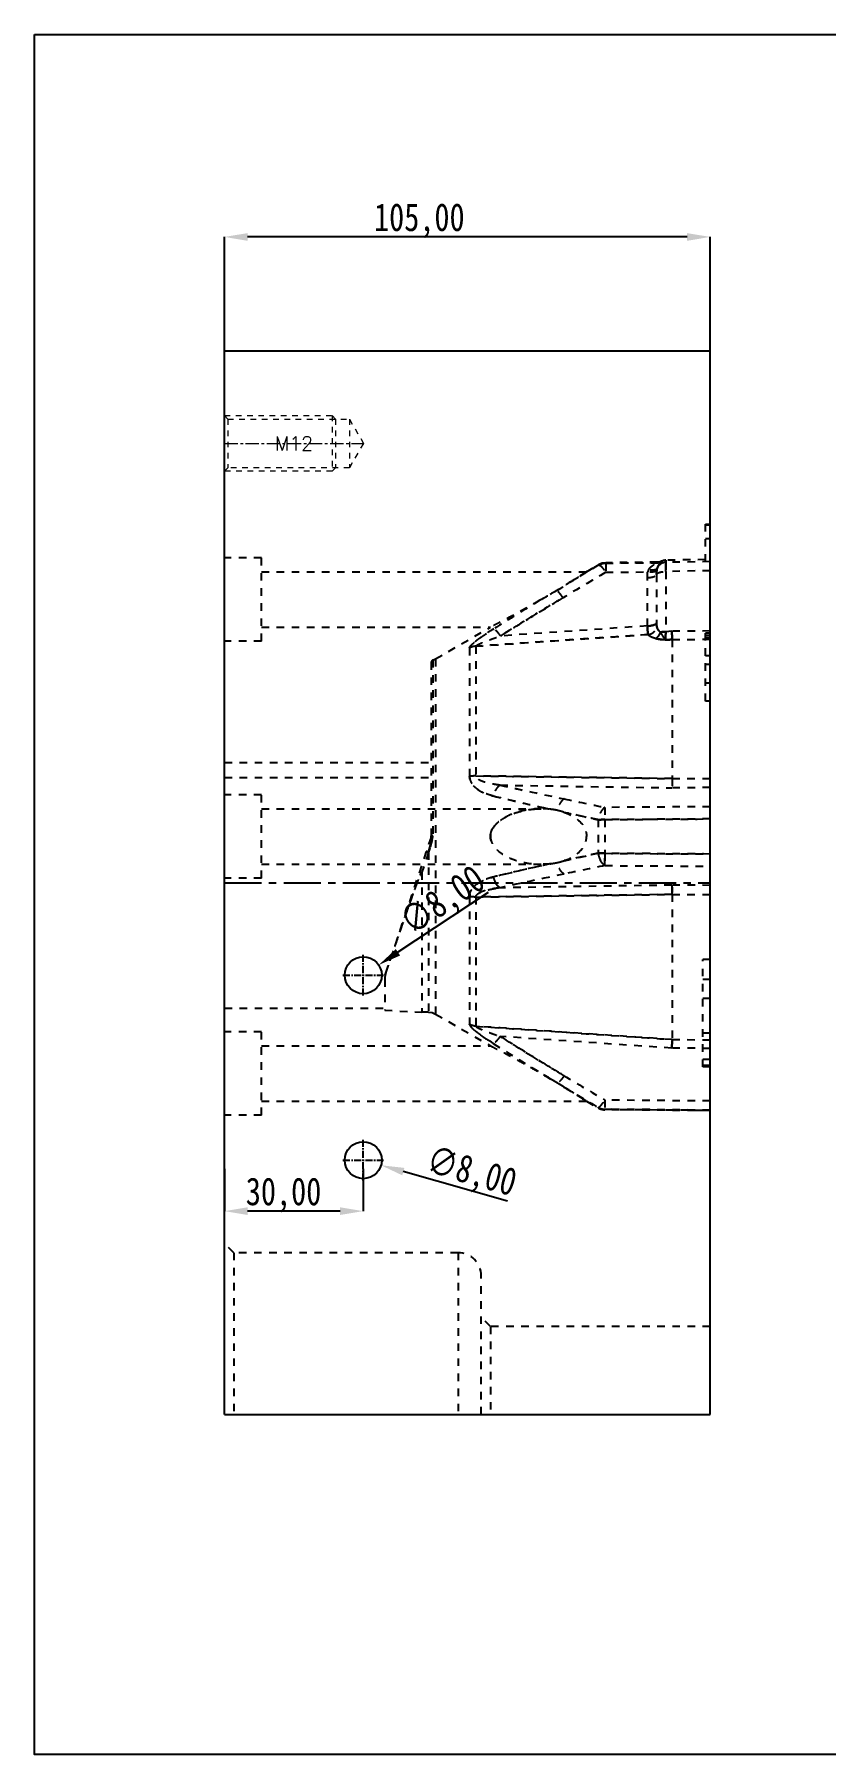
# Model space of a CAD drawing. Header units: millimetres. Extents: x 97 to 1722, y -6063 to 1553.
# Drawn here: x 640.7 to 811.7, y -5027.4 to -4655.5 of the extents above; entities that cross this region are included whole.
import ezdxf
from ezdxf.enums import TextEntityAlignment as Align

# ---------------------------------------------------------------- set-up
doc = ezdxf.new("R2010")
doc.units = ezdxf.units.MM
doc.header["$LTSCALE"] = 16.335
doc.header["$PDMODE"] = 3
doc.header["$PDSIZE"] = 0.3125
doc.linetypes.add('CENTER', pattern=[0.6, 0.375, -0.075, 0.075, -0.075])
doc.linetypes.add('HIDDEN', pattern=[0.2, 0.1, -0.1])
doc.layers.get('0').update_dxf_attribs({"linetype": 'CONTINUOUS'})
doc.layers.get('Defpoints').update_dxf_attribs({"linetype": 'CONTINUOUS'})
doc.layers.add('DEFAULT_2', color=8, linetype='HIDDEN')
doc.layers.add('screw', color=33, linetype='CONTINUOUS', lineweight=13)
doc.styles.get("Standard").update_dxf_attribs({"font": 'txt', "width": 0.8})
doc.styles.add('TXT', font='txt.shx', dxfattribs={"bigfont": 'gbcbig.shx'})
doc.dimstyles.new('mold', dxfattribs={"dimtxt": 6, "dimasz": 5, "dimexe": 0, "dimexo": 0, "dimgap": 0, "dimtad": 1, "dimzin": 1, "dimtxsty": 'Standard', "dimcen": 0, "dimclrd": 4, "dimclre": 4, "dimclrt": 6, "dimazin": 0, "dimtfac": 1, "dimtofl": 0, "dimtmove": 0, "dimatfit": 3, "dimfxl": 0, "dimarcsym": 0})

# ---------------------------------------------------------------- blocks, each defined once
blk = doc.blocks.new('*D324')
at = {"color": 4, "lineweight": -2}
for p, q in [((681.76, -4723.91), (681.76, -4699.26)), ((781.76, -4699.26), (686.76, -4699.26)), ((786.76, -4723.91), (786.76, -4699.26))]:
    blk.add_line(p, q, dxfattribs=at)
at = {"color": 4}
for points in [[(686.76, -4698.43), (686.76, -4700.1), (681.76, -4699.26)], [(781.76, -4698.43), (781.76, -4700.1), (786.76, -4699.26)]]:
    blk.add_solid(points, dxfattribs=at)
at = {"layer": 'Defpoints', "color": 0}
for p in [(681.76, -4699.26), (681.76, -4723.91), (786.76, -4723.91)]:
    blk.add_point(p, dxfattribs=at)
at = {"color": 6, "insert": (723.88, -4695.76), "char_height": 6, "attachment_point": 5}
blk.add_mtext('105,00', dxfattribs=at)
blk = doc.blocks.new('*D364')
at = {"color": 4, "lineweight": -2}
blk.add_line((742.92, -4907.78), (720.42, -4901.37), dxfattribs=at)
at = {"color": 4}
blk.add_solid([(720.65, -4900.57), (720.19, -4902.17), (715.61, -4900)], dxfattribs=at)
at = {"layer": 'Defpoints', "color": 0}
for p in [(707.92, -4897.81), (715.61, -4900)]:
    blk.add_point(p, dxfattribs=at)
at = {"color": 6, "insert": (735.04, -4901.89), "char_height": 6, "attachment_point": 5, "rotation": 344.1058}
blk.add_mtext('∅8,00', dxfattribs=at)
blk = doc.blocks.new('*D365')
at = {"color": 4, "lineweight": -2}
blk.add_line((738.8, -4841.05), (719.27, -4853.95), dxfattribs=at)
at = {"color": 4}
blk.add_solid([(718.81, -4853.25), (719.73, -4854.64), (715.1, -4856.7)], dxfattribs=at)
at = {"layer": 'Defpoints', "color": 0}
for p in [(715.1, -4856.7), (708.43, -4861.11)]:
    blk.add_point(p, dxfattribs=at)
at = {"color": 6, "insert": (729.2, -4843.2), "char_height": 6, "attachment_point": 5, "rotation": 33.438}
blk.add_mtext('∅8,00', dxfattribs=at)
blk = doc.blocks.new('*D366')
at = {"color": 4, "lineweight": -2}
for p, q in [((681.76, -4900.77), (681.76, -4909.92)), ((711.76, -4900.77), (711.76, -4909.92)), ((706.76, -4909.92), (686.76, -4909.92))]:
    blk.add_line(p, q, dxfattribs=at)
at = {"color": 4}
for points in [[(686.76, -4909.09), (686.76, -4910.75), (681.76, -4909.92)], [(706.76, -4909.09), (706.76, -4910.75), (711.76, -4909.92)]]:
    blk.add_solid(points, dxfattribs=at)
at = {"layer": 'Defpoints', "color": 0}
for p in [(681.76, -4900.77), (711.76, -4900.77), (681.76, -4909.92)]:
    blk.add_point(p, dxfattribs=at)
at = {"color": 6, "insert": (694.53, -4906.42), "char_height": 6, "attachment_point": 5}
blk.add_mtext('30,00', dxfattribs=at)

msp = doc.modelspace()

# ---------------------------------------------------------------- linework, layer by layer
at = {"color": 7, "linetype": 'Continuous'}
for p, q in [((681.764, -4953.905), (681.764, -4723.905)), ((681.764, -4723.905), (786.764, -4723.905)), ((786.764, -4953.905), (786.764, -4723.905)), ((681.764, -4953.905), (786.764, -4953.905))]:
    msp.add_line(p, q, dxfattribs=at)
at = {"color": 1, "linetype": 'CENTER', "ltscale": 1.306152}
msp.add_line((681.764, -4838.905), (786.764, -4838.905), dxfattribs=at)
at = {"color": 1, "linetype": 'CENTER', "ltscale": 0.248791}
for p, q in [((711.764, -4863.305), (711.764, -4854.505)), ((707.364, -4858.905), (716.164, -4858.905)), ((711.764, -4903.305), (711.764, -4894.505)), ((707.364, -4898.905), (716.164, -4898.905))]:
    msp.add_line(p, q, dxfattribs=at)
msp.add_lwpolyline([(640.665, -4655.465), (1079.455, -4655.465), (1079.455, -5027.438), (640.665, -5027.438)], close=True)
for centre in [(711.764, -4858.905), (711.764, -4898.905)]:
    msp.add_circle(centre, 4)
at = {"layer": 'DEFAULT_2', "color": 8, "linetype": 'HIDDEN'}
for p, q in [((785.764, -4769.492), (785.764, -4761.4)), ((785.764, -4761.4), (786.764, -4761.4)), ((786.764, -4761.562), (785.764, -4761.562)), ((786.764, -4764.555), (785.764, -4764.555)), ((689.764, -4768.65), (681.764, -4768.65)), ((689.764, -4786.65), (689.764, -4768.65)), ((689.764, -4771.65), (760.042, -4771.65)), ((760.042, -4771.65), (762.708, -4770.111)), ((762.708, -4770.111), (762.708, -4770.197)), ((775.38, -4769.609), (764.189, -4769.707)), ((764.189, -4769.707), (764.19, -4769.794)), ((775.38, -4769.7), (764.19, -4769.794)), ((764.19, -4769.794), (775.38, -4769.7)), ((764.19, -4771.773), (773.26, -4771.697)), ((775.182, -4772.258), (775.182, -4782.721)), ((775.38, -4769.609), (775.38, -4769.7)), ((776.276, -4769.39), (776.276, -4769.481)), ((785.764, -4769.02), (777.154, -4769.171)), ((777.154, -4769.171), (777.154, -4769.645)), ((786.764, -4769.475), (777.154, -4769.645)), ((786.764, -4771.439), (777.172, -4771.604)), ((777.172, -4771.604), (777.172, -4784.62)), ((773.192, -4783.374), (773.192, -4772.911)), ((773.192, -4783.374), (741.448, -4785.54)), ((689.764, -4786.65), (681.764, -4786.65)), ((689.764, -4783.65), (739.258, -4783.65)), ((727.372, -4790.512), (739.258, -4783.65)), ((736.086, -4787.764), (773.34, -4785.241)), ((778.479, -4784.526), (777.172, -4784.62)), ((786.764, -4784.47), (778.479, -4784.526)), ((778.558, -4786.307), (786.764, -4786.252)), ((778.558, -4786.308), (778.558, -4816.383)), ((785.764, -4799.623), (785.764, -4784.913)), ((786.764, -4784.913), (785.764, -4784.913)), ((786.764, -4785.474), (785.764, -4785.474)), ((786.764, -4785.955), (785.764, -4785.955)), ((726.809, -4790.764), (727.372, -4790.512)), ((726.809, -4790.764), (726.809, -4828.74)), ((727.372, -4790.512), (727.372, -4867.298)), ((734.763, -4788.145), (734.763, -4815.928)), ((736.086, -4787.764), (736.086, -4815.806)), ((786.764, -4789.829), (785.764, -4789.836)), ((726.464, -4791.242), (726.464, -4828.742)), ((786.764, -4791.696), (785.764, -4791.696)), ((786.764, -4795.743), (785.764, -4795.743)), ((786.764, -4799.617), (785.764, -4799.623)), ((681.764, -4812.879), (726.464, -4812.879)), ((681.764, -4816.165), (726.464, -4816.165)), ((778.558, -4816.384), (786.764, -4816.332)), ((689.764, -4819.905), (681.764, -4819.905)), ((689.764, -4837.905), (689.764, -4819.905)), ((741.353, -4817.81), (778.479, -4818.392)), ((786.764, -4818.336), (778.479, -4818.392)), ((689.764, -4822.905), (750.256, -4822.905)), ((752.291, -4823.026), (750.256, -4822.905)), ((786.764, -4822.472), (764.014, -4822.614)), ((762.532, -4825.286), (762.532, -4832.524)), ((764.014, -4825.262), (764.014, -4832.548)), ((726.412, -4829.06), (716.673, -4858.214)), ((725.865, -4832.329), (726.645, -4829.567)), ((726.127, -4831.401), (725.883, -4832.264)), ((726.645, -4829.567), (726.127, -4831.401)), ((726.645, -4829.567), (726.742, -4829.223)), ((689.764, -4834.905), (750.256, -4834.905)), ((725.865, -4832.329), (724.445, -4836.635)), ((725.883, -4832.264), (725.865, -4832.329)), ((725.865, -4832.329), (725.865, -4866.894)), ((752.291, -4834.784), (750.256, -4834.905)), ((764.014, -4835.196), (786.764, -4835.338)), ((689.764, -4837.905), (681.764, -4837.905)), ((724.445, -4836.635), (724.445, -4866.894)), ((734.763, -4841.882), (734.763, -4869.543)), ((736.086, -4842.004), (736.086, -4869.923)), ((778.479, -4839.418), (741.353, -4840)), ((786.764, -4839.474), (778.479, -4839.418)), ((778.558, -4841.426), (778.558, -4872.811)), ((778.558, -4841.426), (786.764, -4841.478)), ((785.164, -4878.738), (785.164, -4855.492)), ((786.764, -4855.501), (785.164, -4855.492)), ((716.414, -4859.806), (716.414, -4866.473)), ((716.502, -4858.867), (716.713, -4858.247)), ((786.764, -4859.805), (785.164, -4859.805)), ((786.764, -4863.951), (785.164, -4863.951)), ((681.764, -4866.066), (716.414, -4866.066)), ((716.414, -4866.473), (724.445, -4866.894)), ((725.865, -4866.894), (724.445, -4866.894)), ((725.865, -4866.894), (726.645, -4866.997)), ((726.645, -4866.997), (727.372, -4867.298)), ((727.372, -4867.298), (739.258, -4874.16)), ((689.764, -4871.16), (681.764, -4871.16)), ((689.764, -4889.16), (689.764, -4871.16)), ((778.479, -4874.678), (741.353, -4872.133)), ((778.558, -4872.81), (786.764, -4872.87)), ((786.764, -4871.457), (785.164, -4871.445)), ((689.764, -4874.16), (739.258, -4874.16)), ((786.764, -4874.738), (778.479, -4874.678)), ((786.764, -4877.152), (785.164, -4877.152)), ((786.764, -4878.445), (785.164, -4878.445)), ((786.764, -4878.739), (785.164, -4878.739)), ((689.764, -4886.16), (760.042, -4886.16)), ((760.042, -4886.16), (762.532, -4887.598)), ((762.532, -4887.486), (762.532, -4887.598)), ((786.764, -4886.101), (764.014, -4885.911)), ((689.764, -4889.16), (681.764, -4889.16)), ((764.014, -4887.889), (764.014, -4888.001)), ((764.014, -4887.889), (786.764, -4888.079)), ((786.764, -4888.079), (764.014, -4887.889)), ((786.764, -4888.2), (764.014, -4888.001)), ((683.764, -4918.905), (681.764, -4916.905)), ((683.764, -4918.905), (683.764, -4953.905)), ((732.264, -4918.905), (683.764, -4918.905)), ((732.264, -4918.905), (732.264, -4953.905)), ((737.264, -4953.905), (737.264, -4923.905)), ((739.264, -4934.875), (737.264, -4932.875)), ((739.264, -4934.875), (739.264, -4953.905)), ((786.764, -4934.875), (739.264, -4934.875))]:
    msp.add_line(p, q, dxfattribs=at)
for points in [[(764.189, -4769.707), (763.383, -4769.824), (762.708, -4770.111)], [(776.276, -4769.39), (775.839, -4769.552), (775.38, -4769.609)]]:
    msp.add_lwpolyline(points, dxfattribs=at)
for centre, radius, start, end in [((1418.514, -5882.673), 1289.278, 120.498256, 120.976209), ((1419.009, -5883.503), 1290.245, 120.498485, 120.976034), ((1437.135, -5913.532), 1327.429, 120.535341, 120.824516), ((1442.497, -5922.658), 1338.013, 120.534569, 120.820988), ((777.189, -4771.18), 2.01, 91, 117.03242), ((1117.997, -5383.87), 709.046, 121.268895, 122.218728), ((1118.047, -5383.868), 709.07, 121.275195, 122.222202), ((813.112, -4886.821), 125.972, 119.93097, 120.10133), ((814.142, -4888.603), 128.03, 119.93244, 120.08461), ((726.966, -4791.242), 0.502, 108.24759, 180), ((1105.588, -3281.328), 1581.675, 256.631043, 257.020006), ((1081.14, -3378.536), 1481.449, 256.681656, 257.174776), ((1058.748, -3373.095), 1479.169, 257.609308, 258.157391), ((1026.983, -3521.055), 1327.84, 257.578074, 258.188621), ((938.132, -4006.959), 836.973, 257.033204, 257.162809), ((750.475, -4838.137), 15.22, 77.68256, 83.59762), ((750.49, -4838.056), 15.138, 77.67244, 83.16546), ((750.92, -4836.085), 13.121, 71.19684, 77.66871), ((750.926, -4836.06), 13.095, 70.93077, 77.67213), ((1241.63, -2502.09), 2369.166, 258.151621, 258.369636), ((1214.995, -2630.265), 2238.254, 258.145246, 258.376013), ((725.459, -4828.742), 1.005, 341.52726, 0), ((725.038, -4828.743), 1.77, 344.25862, 354.74872), ((725.067, -4828.75), 1.741, 344.21735, 346.79922), ((725.011, -4828.74), 1.798, 354.72553, 0.00093), ((1052.553, -6150.242), 1349.303, 102.862837, 103.399258), ((1114.139, -6420.722), 1626.694, 102.92349, 103.301681), ((950.139, -5706.355), 893.744, 102.789492, 102.918537), ((750.475, -4819.675), 15.218, 276.40902, 282.32195), ((750.49, -4819.753), 15.139, 276.8333, 282.32987), ((750.929, -4821.762), 13.083, 282.33138, 289.07609), ((750.919, -4821.724), 13.122, 282.33612, 288.78033), ((1228.438, -7092.231), 2304.322, 101.627327, 101.851449), ((1215.186, -7028.464), 2239.192, 101.624032, 101.854673), ((1058.76, -6284.771), 1479.227, 101.842579, 102.390683), ((1026.985, -6136.762), 1327.847, 101.811337, 102.42193), ((721.439, -4859.806), 5.025, 161.52719, 180), ((1125.793, -4264.404), 721.203, 237.64875, 238.809525), ((1122.724, -4269.483), 715.27, 237.638798, 238.796732), ((629.627, -5087.671), 240.026, 59.26592, 59.83003), ((629.697, -5087.553), 239.889, 59.30291, 59.83016), ((609.288, -5121.955), 279.888, 58.93302, 59.30567), ((625.913, -5094.177), 247.516, 58.91125, 59.2966), ((616.425, -5109.174), 265.258, 58.4539, 58.82876), ((642.823, -5065.84), 214.517, 58.42438, 58.87078), ((1402.158, -3806.751), 1255.83, 238.988892, 239.381113), ((1395.489, -3817.175), 1241.354, 238.948438, 239.422784), ((1395.461, -3817.221), 1241.3, 238.948428, 239.422794), ((1404.629, -3802.443), 1260.796, 238.996446, 239.384208), ((764.04, -4884.987), 3.015, 240, 269.5), ((732.264, -4923.905), 5, 0, 90)]:
    msp.add_arc(centre, radius, start, end, dxfattribs=at)
for points, knots in [([(756.946, -4773.615), (757.644, -4773.18), (758.583, -4772.588), (759.611, -4771.926), (759.948, -4771.712), (760.042, -4771.65)], [0, 0, 0, 0, 0.6731519, 0.9080642, 1, 1, 1, 1]), ([(760.042, -4771.65), (760.135, -4771.589), (759.384, -4772.076), (759.068, -4772.274), (757.979, -4772.969), (757.326, -4773.378), (756.956, -4773.61)], [0, 0, 0, 0, 0.0918592, 0.3266892, 0.641871, 1, 1, 1, 1]), ([(762.708, -4770.197), (762.74, -4770.189), (762.825, -4770.205), (763.027, -4770.327), (763.336, -4770.631), (763.749, -4771.135), (764.037, -4771.544), (764.19, -4771.773)], [0, 0, 0, 0, 0.0442066, 0.110851, 0.3213644, 0.6259869, 1, 1, 1, 1]), ([(764.19, -4769.794), (764.183, -4769.852), (764.188, -4770.048), (764.182, -4770.451), (764.186, -4771.052), (764.188, -4771.516), (764.19, -4771.773)], [0, 0, 0, 0, 0.0880808, 0.2973597, 0.6101521, 1, 1, 1, 1]), ([(773.192, -4772.911), (773.19, -4772.708), (773.199, -4772.303), (773.228, -4771.897), (773.26, -4771.697)], [0, 0, 0, 0, 0.4998845, 1, 1, 1, 1]), ([(773.192, -4772.911), (773.431, -4772.91), (773.895, -4772.881), (774.443, -4772.773), (774.811, -4772.629), (775.039, -4772.5), (775.168, -4772.355), (775.182, -4772.258)], [0, 0, 0, 0, 0.3275016, 0.6363454, 0.7632123, 0.8654417, 1, 1, 1, 1]), ([(773.462, -4771.207), (773.44, -4771.244), (773.354, -4771.399), (773.293, -4771.568), (773.26, -4771.697)], [0, 0, 0, 0, 0.2455202, 1, 1, 1, 1]), ([(773.462, -4771.207), (773.44, -4771.244), (773.354, -4771.4), (773.293, -4771.568), (773.26, -4771.697)], [0, 0, 0, 0, 0.245524, 1, 1, 1, 1]), ([(775.216, -4771.36), (775.18, -4771.449), (774.955, -4771.61), (774.513, -4771.724), (773.919, -4771.755), (773.484, -4771.726), (773.26, -4771.697)], [0, 0, 0, 0, 0.140412, 0.3659688, 0.6703446, 1, 1, 1, 1]), ([(775.216, -4771.36), (775.181, -4771.448), (774.96, -4771.608), (774.519, -4771.722), (773.923, -4771.758), (773.486, -4771.726), (773.26, -4771.697)], [0, 0, 0, 0, 0.1379968, 0.361903, 0.6680542, 1, 1, 1, 1]), ([(773.462, -4771.207), (773.531, -4771.091), (773.688, -4770.873), (773.963, -4770.588), (774.257, -4770.345), (774.556, -4770.141), (774.804, -4769.999), (774.989, -4769.902), (775.112, -4769.842), (775.214, -4769.791), (775.301, -4769.752), (775.345, -4769.723), (775.381, -4769.709), (775.38, -4769.7)], [0, 0, 0, 0, 0.1639907, 0.3239589, 0.4784991, 0.6258437, 0.762451, 0.8240542, 0.8794361, 0.9270584, 0.9646172, 0.9896423, 1, 1, 1, 1]), ([(775.316, -4770.916), (775.204, -4771.147), (774.807, -4771.299), (774.369, -4771.328), (773.967, -4771.313), (773.663, -4771.26), (773.462, -4771.207)], [0, 0, 0, 0, 0.3910305, 0.5308736, 0.6830215, 1, 1, 1, 1]), ([(775.316, -4770.916), (775.205, -4771.145), (774.813, -4771.297), (774.377, -4771.328), (773.972, -4771.314), (773.665, -4771.26), (773.462, -4771.207)], [0, 0, 0, 0, 0.3868926, 0.5266725, 0.6794959, 1, 1, 1, 1]), ([(775.216, -4771.36), (775.208, -4771.424), (775.181, -4771.722), (775.182, -4772.023), (775.182, -4772.258)], [0, 0, 0, 0, 0.2153403, 1, 1, 1, 1]), ([(775.182, -4772.258), (775.182, -4772.172), (775.183, -4771.873), (775.188, -4771.572), (775.216, -4771.36)], [0, 0, 0, 0, 0.2861811, 1, 1, 1, 1]), ([(775.182, -4772.258), (775.197, -4772.156), (775.333, -4772.01), (775.56, -4771.883), (775.916, -4771.745), (776.46, -4771.635), (776.924, -4771.605), (777.172, -4771.604)], [0, 0, 0, 0, 0.1409253, 0.2416109, 0.3635181, 0.6603385, 1, 1, 1, 1]), ([(775.216, -4771.36), (775.221, -4771.32), (775.244, -4771.17), (775.28, -4771.021), (775.316, -4770.916)], [0, 0, 0, 0, 0.2673306, 1, 1, 1, 1]), ([(775.316, -4770.916), (775.304, -4770.95), (775.259, -4771.095), (775.231, -4771.245), (775.216, -4771.36)], [0, 0, 0, 0, 0.2345186, 1, 1, 1, 1]), ([(776.276, -4769.481), (776.271, -4769.5), (776.232, -4769.547), (776.152, -4769.627), (776.033, -4769.742), (775.83, -4769.963), (775.553, -4770.341), (775.385, -4770.705), (775.316, -4770.916)], [0, 0, 0, 0, 0.034249, 0.1002526, 0.1975604, 0.3180463, 0.6170951, 1, 1, 1, 1]), ([(775.316, -4770.916), (775.352, -4770.805), (775.435, -4770.597), (775.584, -4770.318), (775.74, -4770.086), (775.893, -4769.895), (776.033, -4769.743), (776.138, -4769.638), (776.208, -4769.571), (776.246, -4769.532), (776.269, -4769.507), (776.28, -4769.486), (776.276, -4769.481)], [0, 0, 0, 0, 0.2017327, 0.3823391, 0.542446, 0.6822182, 0.8011773, 0.8975242, 0.9363424, 0.9679057, 0.9896455, 1, 1, 1, 1]), ([(777.154, -4769.645), (776.764, -4769.651), (775.972, -4769.9), (775.458, -4770.554), (775.316, -4770.916)], [0, 0, 0, 0, 0.501, 1, 1, 1, 1]), ([(777.172, -4771.604), (777.167, -4771.163), (777.162, -4770.51), (777.153, -4769.856), (777.154, -4769.645)], [0, 0, 0, 0, 0.6759185, 1, 1, 1, 1]), ([(777.154, -4769.645), (777.153, -4769.856), (777.162, -4770.51), (777.167, -4771.163), (777.172, -4771.604)], [0, 0, 0, 0, 0.3240815, 1, 1, 1, 1]), ([(750.258, -4777.65), (750.536, -4777.49), (751.646, -4776.855), (752.757, -4776.22), (753.578, -4775.728)], [0, 0, 0, 0, 0.2510801, 1, 1, 1, 1]), ([(753.579, -4775.728), (753.307, -4775.891), (752.205, -4776.541), (751.091, -4777.17), (750.258, -4777.65)], [0, 0, 0, 0, 0.2484023, 1, 1, 1, 1]), ([(753.578, -4775.728), (754.159, -4775.38), (755.287, -4774.683), (756.397, -4773.959), (756.946, -4773.615)], [0, 0, 0, 0, 0.5110473, 1, 1, 1, 1]), ([(754.945, -4777.27), (754.819, -4777.083), (754.57, -4776.734), (754.203, -4776.274), (753.881, -4775.939), (753.673, -4775.77), (753.578, -4775.728)], [0, 0, 0, 0, 0.3264288, 0.6201661, 0.8498368, 1, 1, 1, 1]), ([(756.956, -4773.61), (756.405, -4773.954), (755.292, -4774.68), (754.162, -4775.379), (753.579, -4775.728)], [0, 0, 0, 0, 0.4888939, 1, 1, 1, 1]), ([(754.946, -4777.269), (754.819, -4777.082), (754.569, -4776.732), (754.202, -4776.271), (753.88, -4775.937), (753.673, -4775.77), (753.579, -4775.728)], [0, 0, 0, 0, 0.3280392, 0.6220247, 0.8508399, 1, 1, 1, 1]), ([(749.963, -4777.82), (748.915, -4778.428), (747.341, -4779.323), (745.258, -4780.477), (743.715, -4781.315), (742.321, -4782.062), (740.796, -4782.857), (740.316, -4783.112), (739.094, -4783.732), (739.259, -4783.65)], [0, 0, 0, 0, 0.2982275, 0.4447815, 0.5879033, 0.7251936, 0.8516803, 0.9546477, 1, 1, 1, 1]), ([(754.946, -4777.269), (753.815, -4777.949), (749.296, -4780.674), (744.799, -4783.436), (741.448, -4785.54)], [0, 0, 0, 0, 0.2501601, 1, 1, 1, 1]), ([(741.449, -4785.541), (742.565, -4784.84), (747.043, -4782.049), (751.552, -4779.308), (754.946, -4777.27)], [0, 0, 0, 0, 0.2498238, 1, 1, 1, 1]), ([(773.192, -4783.374), (773.431, -4783.373), (773.895, -4783.344), (774.443, -4783.236), (774.811, -4783.092), (775.039, -4782.963), (775.168, -4782.818), (775.182, -4782.721)], [0, 0, 0, 0, 0.3274997, 0.6363433, 0.7632106, 0.8654406, 1, 1, 1, 1]), ([(775.182, -4782.721), (775.168, -4782.818), (775.039, -4782.963), (774.811, -4783.092), (774.443, -4783.236), (773.895, -4783.344), (773.431, -4783.373), (773.192, -4783.374)], [0, 0, 0, 0, 0.134564, 0.2367961, 0.3636643, 0.6725053, 1, 1, 1, 1]), ([(773.192, -4783.374), (773.211, -4783.768), (773.238, -4784.301), (773.289, -4784.923), (773.32, -4785.152), (773.34, -4785.241)], [0, 0, 0, 0, 0.6303836, 0.8543389, 1, 1, 1, 1]), ([(773.34, -4785.241), (773.32, -4785.152), (773.289, -4784.923), (773.239, -4784.301), (773.211, -4783.768), (773.192, -4783.374)], [0, 0, 0, 0, 0.1456643, 0.3695835, 1, 1, 1, 1]), ([(773.34, -4785.242), (773.569, -4785.22), (774.032, -4785.089), (774.639, -4784.689), (775.049, -4784.095), (775.183, -4783.639), (775.203, -4783.416)], [0, 0, 0, 0, 0.2454419, 0.5040572, 0.7601924, 1, 1, 1, 1]), ([(773.34, -4785.242), (773.572, -4785.22), (774.04, -4785.085), (774.826, -4784.564), (775.162, -4783.868), (775.203, -4783.416)], [0, 0, 0, 0, 0.250307, 0.5120272, 1, 1, 1, 1]), ([(775.203, -4783.416), (775.189, -4783.322), (775.184, -4783.089), (775.182, -4782.857), (775.182, -4782.721)], [0, 0, 0, 0, 0.4100731, 1, 1, 1, 1]), ([(775.182, -4782.721), (775.182, -4782.857), (775.184, -4783.089), (775.189, -4783.322), (775.203, -4783.416)], [0, 0, 0, 0, 0.5899401, 1, 1, 1, 1]), ([(776.007, -4784.752), (775.786, -4784.59), (775.423, -4784.18), (775.244, -4783.668), (775.203, -4783.416)], [0, 0, 0, 0, 0.516848, 1, 1, 1, 1]), ([(775.203, -4783.416), (775.244, -4783.668), (775.424, -4784.18), (775.786, -4784.59), (776.007, -4784.752)], [0, 0, 0, 0, 0.4831507, 1, 1, 1, 1]), ([(734.763, -4788.145), (734.752, -4788.088), (734.808, -4787.943), (734.94, -4787.744), (735.136, -4787.511), (735.48, -4787.167), (736.004, -4786.725), (736.705, -4786.189), (737.471, -4785.643), (738.559, -4784.904), (739.399, -4784.364), (739.967, -4784.004)], [0, 0, 0, 0, 0.026124, 0.0635533, 0.1086779, 0.1607599, 0.2808422, 0.4137696, 0.5544966, 0.7000878, 1, 1, 1, 1]), ([(739.967, -4784.004), (739.399, -4784.364), (738.559, -4784.904), (737.471, -4785.643), (736.705, -4786.189), (736.003, -4786.725), (735.48, -4787.168), (735.135, -4787.512), (734.94, -4787.743), (734.808, -4787.944), (734.756, -4788.086), (734.763, -4788.145)], [0, 0, 0, 0, 0.2999481, 0.4455571, 0.5862993, 0.7192355, 0.8393251, 0.891532, 0.9366345, 0.9736406, 1, 1, 1, 1]), ([(736.086, -4787.765), (736.09, -4787.728), (736.17, -4787.647), (736.321, -4787.542), (736.548, -4787.416), (736.933, -4787.226), (737.491, -4786.986), (738.216, -4786.7), (738.99, -4786.409), (739.793, -4786.118), (740.615, -4785.828), (741.169, -4785.636), (741.449, -4785.54)], [0, 0, 0, 0, 0.0192226, 0.0524374, 0.0975631, 0.1512776, 0.2738073, 0.4094111, 0.5518222, 0.6985669, 0.8482555, 1, 1, 1, 1]), ([(741.449, -4785.541), (741.306, -4785.339), (741.027, -4784.967), (740.622, -4784.493), (740.308, -4784.191), (740.095, -4784.049), (740.006, -4784.011), (739.967, -4784.004)], [0, 0, 0, 0, 0.3435476, 0.6451748, 0.8676302, 0.9450612, 1, 1, 1, 1]), ([(774.947, -4786.087), (774.74, -4786.037), (774.368, -4785.935), (773.891, -4785.729), (773.544, -4785.511), (773.393, -4785.327), (773.34, -4785.242)], [0, 0, 0, 0, 0.3433834, 0.6222444, 0.8381685, 1, 1, 1, 1]), ([(774.947, -4786.087), (774.74, -4786.039), (774.367, -4785.933), (773.804, -4785.695), (773.455, -4785.442), (773.34, -4785.242)], [0, 0, 0, 0, 0.3443807, 0.6248523, 1, 1, 1, 1]), ([(774.947, -4786.087), (775.061, -4786.037), (775.553, -4785.721), (775.864, -4785.181), (776.007, -4784.752)], [0, 0, 0, 0, 0.2158829, 1, 1, 1, 1]), ([(776.007, -4784.752), (775.956, -4784.903), (775.734, -4785.43), (775.329, -4785.921), (774.947, -4786.087)], [0, 0, 0, 0, 0.2773865, 1, 1, 1, 1]), ([(774.947, -4786.087), (775.123, -4786.127), (775.824, -4786.266), (776.535, -4786.353), (777.067, -4786.414)], [0, 0, 0, 0, 0.2521559, 1, 1, 1, 1]), ([(777.066, -4786.415), (776.88, -4786.394), (776.17, -4786.309), (775.461, -4786.204), (774.947, -4786.087)], [0, 0, 0, 0, 0.2619432, 1, 1, 1, 1]), ([(776.007, -4784.752), (776.094, -4784.73), (776.478, -4784.652), (776.87, -4784.621), (777.172, -4784.62)], [0, 0, 0, 0, 0.2297521, 1, 1, 1, 1]), ([(777.172, -4784.62), (777.069, -4784.62), (776.678, -4784.633), (776.287, -4784.682), (776.007, -4784.752)], [0, 0, 0, 0, 0.262566, 1, 1, 1, 1]), ([(776.007, -4784.752), (776.099, -4784.923), (776.295, -4785.244), (776.632, -4785.807), (776.872, -4786.209), (777.066, -4786.415)], [0, 0, 0, 0, 0.2966531, 0.5704099, 1, 1, 1, 1]), ([(777.172, -4784.62), (777.152, -4784.982), (777.119, -4785.58), (777.087, -4786.179), (777.066, -4786.415)], [0, 0, 0, 0, 0.6052489, 1, 1, 1, 1]), ([(777.067, -4786.414), (777.074, -4786.315), (777.114, -4785.717), (777.146, -4785.119), (777.172, -4784.62)], [0, 0, 0, 0, 0.166236, 1, 1, 1, 1]), ([(778.558, -4786.307), (778.548, -4786.074), (778.517, -4785.48), (778.494, -4784.886), (778.479, -4784.526)], [0, 0, 0, 0, 0.3936953, 1, 1, 1, 1]), ([(778.479, -4784.526), (778.487, -4784.718), (778.512, -4785.312), (778.537, -4785.906), (778.558, -4786.308)], [0, 0, 0, 0, 0.3235122, 1, 1, 1, 1]), ([(736.086, -4787.764), (735.974, -4787.771), (735.516, -4787.824), (735.068, -4787.977), (734.763, -4788.145)], [0, 0, 0, 0, 0.2439519, 1, 1, 1, 1]), ([(736.086, -4787.764), (735.974, -4787.771), (735.516, -4787.824), (735.068, -4787.977), (734.763, -4788.145)], [0, 0, 0, 0, 0.2439521, 1, 1, 1, 1]), ([(734.763, -4815.928), (734.746, -4816.244), (734.886, -4816.868), (735.323, -4817.678), (735.94, -4818.328), (736.875, -4819.028), (738.191, -4819.671), (739.308, -4819.999), (739.872, -4820.142)], [0, 0, 0, 0, 0.1339583, 0.2616513, 0.3860748, 0.5091214, 0.7541701, 1, 1, 1, 1]), ([(739.872, -4820.142), (739.307, -4820), (738.191, -4819.671), (736.875, -4819.028), (735.938, -4818.328), (735.325, -4817.677), (734.877, -4816.869), (734.759, -4816.244), (734.763, -4815.928)], [0, 0, 0, 0, 0.2458813, 0.4909604, 0.6140428, 0.7384454, 0.8661077, 1, 1, 1, 1]), ([(736.086, -4815.806), (735.974, -4815.808), (735.532, -4815.825), (735.089, -4815.87), (734.763, -4815.928)], [0, 0, 0, 0, 0.2524074, 1, 1, 1, 1]), ([(741.353, -4817.81), (740.806, -4817.747), (739.994, -4817.632), (738.932, -4817.417), (738.172, -4817.224), (737.446, -4816.989), (736.688, -4816.649), (736.1, -4816.179), (736.086, -4815.806)], [0, 0, 0, 0, 0.2828882, 0.421261, 0.5564146, 0.6867322, 0.8084827, 1, 1, 1, 1]), ([(778.558, -4816.381), (778.553, -4816.791), (778.532, -4817.462), (778.507, -4818.133), (778.479, -4818.393)], [0, 0, 0, 0, 0.611386, 1, 1, 1, 1]), ([(778.558, -4816.384), (778.553, -4816.794), (778.532, -4817.463), (778.508, -4818.133), (778.479, -4818.392)], [0, 0, 0, 0, 0.6115883, 1, 1, 1, 1]), ([(741.353, -4817.81), (741.187, -4817.896), (740.858, -4818.162), (740.442, -4818.699), (740.104, -4819.38), (739.937, -4819.882), (739.872, -4820.142)], [0, 0, 0, 0, 0.1982609, 0.4408146, 0.7160881, 1, 1, 1, 1]), ([(741.353, -4817.81), (741.188, -4817.896), (740.861, -4818.159), (740.445, -4818.694), (740.105, -4819.376), (739.937, -4819.88), (739.872, -4820.142)], [0, 0, 0, 0, 0.1967068, 0.4383335, 0.7141235, 1, 1, 1, 1]), ([(750.256, -4822.905), (749.174, -4822.905), (747.539, -4823.052), (745.408, -4823.539), (743.829, -4824.071), (742.302, -4824.795), (741.115, -4825.602), (740.28, -4826.416), (739.741, -4827.137), (739.355, -4827.975), (739.258, -4828.594), (739.258, -4828.905)], [0, 0, 0, 0, 0.2392822, 0.360412, 0.4827959, 0.6068361, 0.7332518, 0.7979061, 0.8638459, 0.9313099, 1, 1, 1, 1]), ([(739.417, -4827.921), (739.752, -4826.885), (740.975, -4825.615), (742.805, -4824.535), (744.721, -4823.713), (747.209, -4823.077), (749.247, -4822.905), (750.256, -4822.905)], [0, 0, 0, 0, 0.2609146, 0.3877587, 0.5126327, 0.7581087, 1, 1, 1, 1]), ([(755.187, -4820.78), (755.019, -4820.872), (754.685, -4821.159), (754.27, -4821.733), (753.939, -4822.459), (753.781, -4822.992), (753.722, -4823.267)], [0, 0, 0, 0, 0.1948632, 0.4374653, 0.7148884, 1, 1, 1, 1]), ([(755.187, -4820.78), (755.02, -4820.872), (754.687, -4821.157), (754.272, -4821.729), (753.94, -4822.456), (753.781, -4822.991), (753.722, -4823.267)], [0, 0, 0, 0, 0.1938079, 0.4357627, 0.7135447, 1, 1, 1, 1]), ([(755.149, -4823.664), (755.763, -4823.799), (758.224, -4824.34), (760.685, -4824.881), (762.532, -4825.286)], [0, 0, 0, 0, 0.2496242, 1, 1, 1, 1]), ([(755.149, -4823.664), (755.719, -4823.859), (756.845, -4824.34), (758.396, -4825.39), (759.444, -4826.639), (759.949, -4827.874), (760.042, -4828.56), (760.042, -4828.905)], [0, 0, 0, 0, 0.2370916, 0.4791733, 0.7315306, 0.8641816, 1, 1, 1, 1]), ([(762.532, -4825.286), (761.921, -4825.153), (759.478, -4824.619), (757.035, -4824.084), (755.204, -4823.684)], [0, 0, 0, 0, 0.2503545, 1, 1, 1, 1]), ([(764.014, -4822.614), (763.837, -4822.712), (763.49, -4823.024), (763.064, -4823.644), (762.735, -4824.425), (762.585, -4824.995), (762.532, -4825.286)], [0, 0, 0, 0, 0.193483, 0.4373222, 0.7163588, 1, 1, 1, 1]), ([(764.014, -4822.614), (764.008, -4822.957), (764.008, -4823.84), (764.011, -4824.722), (764.014, -4825.262)], [0, 0, 0, 0, 0.3885201, 1, 1, 1, 1]), ([(764.014, -4822.614), (764.008, -4822.957), (764.008, -4823.84), (764.011, -4824.722), (764.014, -4825.262)], [0, 0, 0, 0, 0.3884782, 1, 1, 1, 1]), ([(764.014, -4825.262), (763.885, -4825.262), (763.391, -4825.264), (762.897, -4825.273), (762.532, -4825.286)], [0, 0, 0, 0, 0.2610552, 1, 1, 1, 1]), ([(762.532, -4825.286), (762.648, -4825.282), (763.142, -4825.267), (763.636, -4825.262), (764.014, -4825.262)], [0, 0, 0, 0, 0.2347433, 1, 1, 1, 1]), ([(726.412, -4829.06), (726.408, -4829.07), (726.454, -4829.097), (726.51, -4829.13), (726.62, -4829.177), (726.699, -4829.207), (726.742, -4829.223)], [0, 0, 0, 0, 0.0873641, 0.3036771, 0.6281135, 1, 1, 1, 1]), ([(726.742, -4829.223), (726.699, -4829.207), (726.62, -4829.177), (726.51, -4829.13), (726.454, -4829.097), (726.408, -4829.07), (726.412, -4829.06)], [0, 0, 0, 0, 0.3718555, 0.6962752, 0.9126015, 1, 1, 1, 1]), ([(726.809, -4828.74), (726.764, -4828.74), (726.698, -4828.74), (726.615, -4828.74), (726.563, -4828.74), (726.523, -4828.741), (726.49, -4828.739), (726.477, -4828.744), (726.464, -4828.74), (726.464, -4828.742)], [0, 0, 0, 0, 0.392966, 0.5696725, 0.7219156, 0.8425317, 0.9295393, 0.9822534, 1, 1, 1, 1]), ([(726.809, -4828.74), (726.764, -4828.74), (726.698, -4828.74), (726.615, -4828.74), (726.563, -4828.74), (726.523, -4828.741), (726.49, -4828.739), (726.477, -4828.744), (726.464, -4828.74), (726.464, -4828.742)], [0, 0, 0, 0, 0.392966, 0.5696725, 0.7219156, 0.8425318, 0.9295394, 0.9822535, 1, 1, 1, 1]), ([(739.258, -4828.905), (739.258, -4829.216), (739.355, -4829.835), (739.741, -4830.673), (740.28, -4831.394), (741.115, -4832.208), (742.302, -4833.015), (743.829, -4833.739), (745.408, -4834.271), (747.539, -4834.758), (749.174, -4834.905), (750.256, -4834.905)], [0, 0, 0, 0, 0.0686882, 0.1361508, 0.2020883, 0.2667421, 0.3931584, 0.5171994, 0.6395841, 0.7607146, 1, 1, 1, 1]), ([(755.144, -4834.147), (755.715, -4833.952), (756.842, -4833.471), (758.394, -4832.422), (759.443, -4831.173), (759.949, -4829.937), (760.042, -4829.25), (760.042, -4828.905)], [0, 0, 0, 0, 0.2370934, 0.4791722, 0.7315246, 0.8641768, 1, 1, 1, 1]), ([(725.388, -4832.124), (725.387, -4832.129), (725.403, -4832.141), (725.426, -4832.157), (725.473, -4832.18), (725.561, -4832.219), (725.694, -4832.27), (725.807, -4832.31), (725.865, -4832.329)], [0, 0, 0, 0, 0.026083, 0.0881086, 0.1853263, 0.3150311, 0.6476932, 1, 1, 1, 1]), ([(725.865, -4832.329), (725.807, -4832.31), (725.694, -4832.27), (725.561, -4832.219), (725.473, -4832.18), (725.426, -4832.157), (725.403, -4832.141), (725.387, -4832.129), (725.388, -4832.124)], [0, 0, 0, 0, 0.3523079, 0.6849698, 0.8146742, 0.9118917, 0.973917, 1, 1, 1, 1]), ([(755.188, -4837.03), (755.021, -4836.938), (754.688, -4836.653), (754.273, -4836.08), (753.941, -4835.354), (753.782, -4834.819), (753.723, -4834.543)], [0, 0, 0, 0, 0.1938076, 0.4357631, 0.7135457, 1, 1, 1, 1]), ([(755.144, -4834.147), (755.759, -4834.012), (758.221, -4833.47), (760.684, -4832.929), (762.532, -4832.524)], [0, 0, 0, 0, 0.249624, 1, 1, 1, 1]), ([(762.532, -4832.524), (761.921, -4832.657), (759.478, -4833.191), (757.036, -4833.726), (755.205, -4834.126)], [0, 0, 0, 0, 0.2503546, 1, 1, 1, 1]), ([(764.014, -4835.196), (763.837, -4835.098), (763.49, -4834.786), (763.064, -4834.166), (762.735, -4833.385), (762.585, -4832.815), (762.532, -4832.524)], [0, 0, 0, 0, 0.1934857, 0.4373263, 0.7163621, 1, 1, 1, 1]), ([(762.532, -4832.524), (762.648, -4832.528), (763.142, -4832.543), (763.636, -4832.548), (764.014, -4832.548)], [0, 0, 0, 0, 0.2347434, 1, 1, 1, 1]), ([(762.532, -4832.524), (762.637, -4833.1), (762.901, -4833.915), (763.484, -4834.786), (763.833, -4835.096), (764.014, -4835.196)], [0, 0, 0, 0, 0.561812, 0.8022729, 1, 1, 1, 1]), ([(764.014, -4832.548), (763.885, -4832.548), (763.391, -4832.546), (762.897, -4832.537), (762.532, -4832.524)], [0, 0, 0, 0, 0.2610552, 1, 1, 1, 1]), ([(764.014, -4835.196), (764.008, -4834.853), (764.008, -4833.97), (764.011, -4833.088), (764.014, -4832.548)], [0, 0, 0, 0, 0.3884782, 1, 1, 1, 1]), ([(764.014, -4832.548), (764.011, -4833.088), (764.008, -4833.97), (764.008, -4834.853), (764.014, -4835.196)], [0, 0, 0, 0, 0.6114382, 1, 1, 1, 1]), ([(716.502, -4858.867), (717.024, -4857.334), (717.843, -4854.931), (718.985, -4851.601), (719.942, -4848.825), (720.779, -4846.414), (721.479, -4844.417), (722.023, -4842.874), (722.486, -4841.574), (722.865, -4840.522), (723.155, -4839.727), (723.45, -4838.927), (723.702, -4838.259), (723.909, -4837.725), (724.042, -4837.391), (724.139, -4837.158), (724.196, -4837.026), (724.239, -4836.927), (724.277, -4836.845), (724.308, -4836.779), (724.332, -4836.731), (724.358, -4836.683), (724.386, -4836.637), (724.408, -4836.6), (724.439, -4836.593), (724.449, -4836.611), (724.445, -4836.625), (724.445, -4836.635)], [0, 0, 0, 0, 0.2049636, 0.3213382, 0.4455833, 0.5766335, 0.6443759, 0.713418, 0.7836264, 0.8191263, 0.8548679, 0.8908347, 0.9270103, 0.9451714, 0.963379, 0.9724998, 0.9770645, 0.981632, 0.9862026, 0.9884891, 0.9907765, 0.9930652, 0.9953574, 0.997724, 0.9982595, 0.9987188, 1, 1, 1, 1]), ([(716.713, -4858.247), (717.228, -4856.734), (718.035, -4854.371), (719.155, -4851.106), (720.087, -4848.406), (720.9, -4846.068), (721.578, -4844.135), (722.104, -4842.646), (722.552, -4841.391), (722.918, -4840.377), (723.198, -4839.609), (723.483, -4838.839), (723.726, -4838.196), (723.927, -4837.681), (724.055, -4837.359), (724.149, -4837.135), (724.204, -4837.008), (724.246, -4836.912), (724.282, -4836.833), (724.312, -4836.771), (724.336, -4836.724), (724.36, -4836.678), (724.388, -4836.634), (724.411, -4836.598), (724.44, -4836.594), (724.448, -4836.612), (724.445, -4836.625), (724.445, -4836.635)], [0, 0, 0, 0, 0.208064, 0.3250055, 0.4492695, 0.5798757, 0.6472495, 0.7158399, 0.7855242, 0.8207383, 0.8561802, 0.8918346, 0.9276864, 0.9456819, 0.9637215, 0.9727575, 0.9772796, 0.9818045, 0.9863322, 0.9885973, 0.9908633, 0.9931306, 0.9954023, 0.9977513, 0.9982548, 0.9987243, 1, 1, 1, 1]), ([(734.763, -4841.882), (734.746, -4841.566), (734.886, -4840.942), (735.323, -4840.132), (735.94, -4839.482), (736.875, -4838.782), (738.191, -4838.139), (739.308, -4837.811), (739.872, -4837.668)], [0, 0, 0, 0, 0.1339583, 0.2616513, 0.3860748, 0.5091214, 0.7541701, 1, 1, 1, 1]), ([(739.872, -4837.668), (739.307, -4837.81), (738.191, -4838.139), (736.875, -4838.782), (735.938, -4839.482), (735.325, -4840.133), (734.877, -4840.941), (734.759, -4841.566), (734.763, -4841.882)], [0, 0, 0, 0, 0.2458813, 0.4909604, 0.6140428, 0.7384454, 0.8661077, 1, 1, 1, 1]), ([(739.872, -4837.668), (739.937, -4837.928), (740.104, -4838.43), (740.442, -4839.111), (740.858, -4839.648), (741.187, -4839.914), (741.353, -4840)], [0, 0, 0, 0, 0.283912, 0.5591855, 0.8017391, 1, 1, 1, 1]), ([(741.353, -4840), (741.187, -4839.914), (740.858, -4839.648), (740.442, -4839.111), (740.104, -4838.43), (739.937, -4837.928), (739.872, -4837.668)], [0, 0, 0, 0, 0.1982609, 0.4408146, 0.7160881, 1, 1, 1, 1]), ([(736.086, -4842.004), (735.974, -4842.002), (735.532, -4841.985), (735.089, -4841.94), (734.763, -4841.882)], [0, 0, 0, 0, 0.2524074, 1, 1, 1, 1]), ([(736.086, -4842.004), (736.1, -4841.631), (736.688, -4841.161), (737.446, -4840.821), (738.172, -4840.586), (738.932, -4840.393), (739.994, -4840.178), (740.806, -4840.063), (741.353, -4840)], [0, 0, 0, 0, 0.1915417, 0.3133031, 0.4436232, 0.57877, 0.7171321, 1, 1, 1, 1]), ([(741.353, -4840), (740.806, -4840.063), (739.994, -4840.178), (738.932, -4840.393), (738.172, -4840.586), (737.446, -4840.821), (736.688, -4841.161), (736.1, -4841.631), (736.086, -4842.004)], [0, 0, 0, 0, 0.2828882, 0.421261, 0.5564146, 0.6867322, 0.8084827, 1, 1, 1, 1]), ([(778.479, -4839.417), (778.507, -4839.676), (778.532, -4840.347), (778.553, -4841.017), (778.558, -4841.426)], [0, 0, 0, 0, 0.3885756, 1, 1, 1, 1]), ([(778.558, -4841.429), (778.553, -4841.019), (778.532, -4840.348), (778.507, -4839.677), (778.479, -4839.417)], [0, 0, 0, 0, 0.6114382, 1, 1, 1, 1]), ([(734.763, -4869.543), (734.752, -4869.601), (734.806, -4869.746), (734.935, -4869.946), (735.126, -4870.18), (735.463, -4870.523), (735.975, -4870.964), (736.664, -4871.497), (737.416, -4872.039), (738.485, -4872.773), (739.313, -4873.308), (739.872, -4873.665)], [0, 0, 0, 0, 0.0267179, 0.0644521, 0.1097169, 0.1618212, 0.2817882, 0.4145372, 0.5550706, 0.7004678, 1, 1, 1, 1]), ([(739.872, -4873.665), (739.313, -4873.308), (738.485, -4872.773), (737.416, -4872.039), (736.664, -4871.497), (735.975, -4870.964), (735.463, -4870.523), (735.125, -4870.179), (734.935, -4869.947), (734.806, -4869.745), (734.756, -4869.602), (734.763, -4869.543)], [0, 0, 0, 0, 0.2995679, 0.4449837, 0.5855334, 0.7182909, 0.8382642, 0.8904955, 0.9357366, 0.9730398, 1, 1, 1, 1]), ([(736.086, -4869.923), (735.974, -4869.916), (735.516, -4869.863), (735.068, -4869.711), (734.763, -4869.543)], [0, 0, 0, 0, 0.2440945, 1, 1, 1, 1]), ([(736.086, -4869.923), (735.974, -4869.916), (735.516, -4869.863), (735.068, -4869.711), (734.763, -4869.543)], [0, 0, 0, 0, 0.2440943, 1, 1, 1, 1]), ([(736.086, -4869.923), (736.091, -4869.96), (736.167, -4870.041), (736.316, -4870.146), (736.538, -4870.273), (736.916, -4870.461), (737.463, -4870.701), (738.175, -4870.984), (738.935, -4871.273), (739.724, -4871.562), (740.533, -4871.849), (741.078, -4872.039), (741.353, -4872.133)], [0, 0, 0, 0, 0.019611, 0.0529328, 0.0979984, 0.1515834, 0.2739031, 0.4093917, 0.5517441, 0.6984773, 0.8481949, 1, 1, 1, 1]), ([(741.353, -4872.133), (741.21, -4872.334), (740.931, -4872.704), (740.526, -4873.177), (740.212, -4873.476), (740, -4873.618), (739.911, -4873.657), (739.872, -4873.665)], [0, 0, 0, 0, 0.3438554, 0.6448747, 0.8669047, 0.9445273, 1, 1, 1, 1]), ([(741.353, -4872.133), (741.211, -4872.333), (740.933, -4872.701), (740.529, -4873.173), (740.214, -4873.474), (740.001, -4873.617), (739.911, -4873.657), (739.872, -4873.665)], [0, 0, 0, 0, 0.3415984, 0.6423434, 0.865615, 0.9439738, 1, 1, 1, 1]), ([(755.187, -4880.647), (754.027, -4879.948), (749.394, -4877.145), (744.786, -4874.301), (741.353, -4872.133)], [0, 0, 0, 0, 0.2501713, 1, 1, 1, 1]), ([(741.353, -4872.133), (742.497, -4872.856), (747.085, -4875.731), (751.708, -4878.55), (755.188, -4880.646)], [0, 0, 0, 0, 0.2498112, 1, 1, 1, 1]), ([(778.558, -4872.81), (778.549, -4873.041), (778.516, -4873.663), (778.494, -4874.286), (778.479, -4874.678)], [0, 0, 0, 0, 0.3704929, 1, 1, 1, 1]), ([(778.479, -4874.678), (778.494, -4874.286), (778.516, -4873.664), (778.549, -4873.042), (778.558, -4872.811)], [0, 0, 0, 0, 0.629241, 1, 1, 1, 1]), ([(739.259, -4874.16), (739.431, -4874.246), (739.986, -4874.535), (741.523, -4875.324), (743.945, -4876.612), (747.057, -4878.322), (749.183, -4879.536), (750.256, -4880.16)], [0, 0, 0, 0, 0.0460798, 0.1497669, 0.4137875, 0.7028677, 1, 1, 1, 1]), ([(755.187, -4880.647), (755.044, -4880.857), (754.766, -4881.244), (754.363, -4881.734), (754.051, -4882.042), (753.844, -4882.178), (753.758, -4882.211), (753.722, -4882.213)], [0, 0, 0, 0, 0.3513781, 0.6572545, 0.8766593, 0.9500142, 1, 1, 1, 1]), ([(755.149, -4883.082), (755.703, -4883.422), (756.703, -4884.038), (758.392, -4885.106), (758.916, -4885.432), (760.211, -4886.272), (760.041, -4886.159)], [0, 0, 0, 0, 0.3370778, 0.6465172, 0.8942258, 1, 1, 1, 1]), ([(760.041, -4886.159), (759.874, -4886.049), (759.306, -4885.689), (757.702, -4884.66), (756.255, -4883.76), (755.204, -4883.116)], [0, 0, 0, 0, 0.1053877, 0.3527796, 1, 1, 1, 1]), ([(762.532, -4887.486), (762.563, -4887.493), (762.647, -4887.474), (762.85, -4887.353), (763.165, -4887.046), (763.577, -4886.54), (763.865, -4886.134), (764.014, -4885.911)], [0, 0, 0, 0, 0.0433353, 0.1100008, 0.3229576, 0.6349704, 1, 1, 1, 1]), ([(764.014, -4885.911), (764.012, -4886.167), (764.01, -4886.628), (764.006, -4887.228), (764.012, -4887.631), (764.008, -4887.83), (764.014, -4887.889)], [0, 0, 0, 0, 0.38779, 0.6996583, 0.909565, 1, 1, 1, 1]), ([(764.014, -4885.911), (764.012, -4886.167), (764.01, -4886.628), (764.006, -4887.228), (764.012, -4887.631), (764.008, -4887.83), (764.014, -4887.889)], [0, 0, 0, 0, 0.3877751, 0.6996162, 0.909548, 1, 1, 1, 1])]:
    msp.add_open_spline(points, degree=3, knots=knots, dxfattribs=at)
for points in [[(762.708, -4770.197), (763.152, -4769.941), (763.678, -4769.798), (764.19, -4769.794)], [(764.19, -4769.794), (763.678, -4769.798), (763.152, -4769.941), (762.708, -4770.197)], [(773.192, -4772.911), (773.189, -4772.506), (773.205, -4772.099), (773.26, -4771.697)], [(776.276, -4769.481), (776.002, -4769.62), (775.688, -4769.697), (775.38, -4769.7)], [(775.38, -4769.7), (775.688, -4769.697), (776.002, -4769.62), (776.276, -4769.481)], [(773.34, -4785.241), (760.922, -4786.082), (748.504, -4786.923), (736.086, -4787.764)], [(778.558, -4786.308), (778.061, -4786.344), (777.563, -4786.379), (777.066, -4786.415)], [(777.067, -4786.414), (777.564, -4786.379), (778.061, -4786.344), (778.558, -4786.308)], [(778.558, -4816.381), (764.401, -4816.192), (750.243, -4815.999), (736.086, -4815.806)], [(736.086, -4815.806), (750.243, -4815.999), (764.401, -4816.191), (778.558, -4816.384)], [(739.258, -4828.905), (739.258, -4828.573), (739.315, -4828.237), (739.417, -4827.921)], [(764.014, -4825.262), (771.597, -4825.209), (779.18, -4825.165), (786.764, -4825.112)], [(786.764, -4825.112), (779.18, -4825.165), (771.597, -4825.209), (764.014, -4825.262)], [(739.417, -4829.889), (739.315, -4829.573), (739.258, -4829.237), (739.258, -4828.905)], [(786.764, -4832.698), (779.18, -4832.645), (771.597, -4832.601), (764.014, -4832.548)], [(764.014, -4832.548), (771.597, -4832.601), (779.18, -4832.645), (786.764, -4832.698)], [(736.086, -4842.004), (750.243, -4841.811), (764.401, -4841.619), (778.558, -4841.426)], [(778.558, -4841.429), (764.401, -4841.618), (750.243, -4841.811), (736.086, -4842.004)], [(778.558, -4872.81), (764.401, -4871.848), (750.243, -4870.886), (736.086, -4869.924)], [(736.086, -4869.924), (750.243, -4870.886), (764.401, -4871.848), (778.558, -4872.811)], [(762.532, -4887.486), (762.976, -4887.741), (763.502, -4887.885), (764.014, -4887.889)]]:
    msp.add_open_spline(points, degree=3, dxfattribs=at)
at = {"layer": 'screw', "color": 92, "linetype": 'HIDDEN', "ltscale": 0.746373}
for p, q in [((681.764, -4737.905), (705.014, -4737.905)), ((705.014, -4737.905), (705.764, -4738.655)), ((705.014, -4737.905), (705.014, -4749.905)), ((705.764, -4738.655), (705.764, -4749.155)), ((705.014, -4749.905), (681.764, -4749.905)), ((705.764, -4749.155), (705.014, -4749.905))]:
    msp.add_line(p, q, dxfattribs=at)
at = {"layer": 'screw', "linetype": 'HIDDEN', "ltscale": 0.746373}
for p, q in [((681.764, -4737.905), (682.514, -4738.655)), ((682.514, -4738.655), (682.514, -4749.155)), ((682.514, -4738.655), (708.764, -4738.655)), ((708.764, -4738.655), (711.795, -4743.905)), ((708.764, -4738.655), (708.764, -4749.155)), ((711.795, -4743.905), (708.764, -4749.155)), ((682.514, -4749.155), (681.764, -4749.905)), ((708.764, -4749.155), (682.514, -4749.155))]:
    msp.add_line(p, q, dxfattribs=at)
at = {"layer": 'screw', "color": 1, "linetype": 'CENTER', "ltscale": 0.466483}
msp.add_line((681.764, -4743.905), (711.795, -4743.905), dxfattribs=at)

# ---------------------------------------------------------------- texts
at = {"layer": 'screw', "color": 222, "linetype": 'HIDDEN', "ltscale": 0.746373, "style": 'TXT'}
msp.add_text('M12', height=3, dxfattribs=at).set_placement((696.779, -4743.905), align=Align.MIDDLE)

# ---------------------------------------------------------------- dimensions: what is measured, and where the dimension line sits
for base, p1, p2, picture, middle in [((681.764, -4699.263), (786.764, -4723.905), (681.764, -4723.905), '*D324', (723.877, -4699.263)), ((681.764, -4909.919), (711.764, -4900.767), (681.764, -4900.767), '*D366', (694.531, -4909.919))]:
    dim = msp.add_linear_dim(base=base, p1=p1, p2=p2, dimstyle='mold', override={"dimarcsym": 1})
    dim.commit()
    dim.dimension.update_dxf_attribs({"geometry": picture, "text_midpoint": middle, "dimtype": 160})
for p1, p2, picture, middle in [((708.426, -4861.109), (715.102, -4856.701), '*D365', (729.195, -4843.2)), ((707.917, -4897.81), (715.611, -4900), '*D364', (735.035, -4901.892))]:
    dim = msp.add_diameter_dim_2p(p1=p1, p2=p2, dimstyle='mold', override={"dimarcsym": 1})
    dim.commit()
    dim.dimension.update_dxf_attribs({"geometry": picture, "text_midpoint": middle})

doc.saveas('drawing.dxf')
